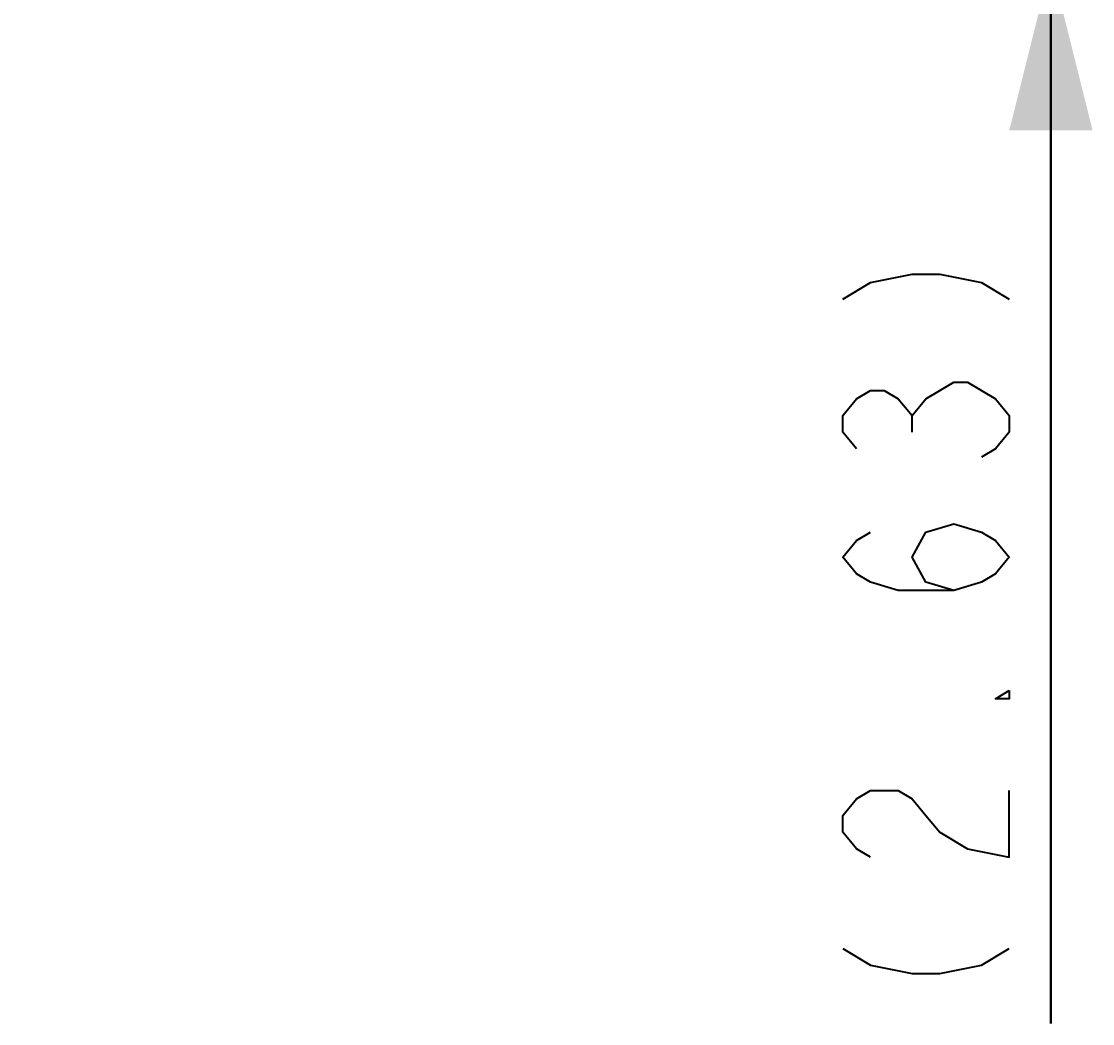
# Model space of a CAD drawing. Header units: millimetres. Extents: x 15 to 418, y 12 to 300.
# Drawn here: x 180.26 to 205.97, y 95.29 to 119.36 of the extents above; entities that cross this region are included whole.
import ezdxf

# ---------------------------------------------------------------- set-up
doc = ezdxf.new("R2010")
doc.units = ezdxf.units.MM
doc.header["$LTSCALE"] = 23.1
doc.layers.get('0').update_dxf_attribs({"linetype": 'CONTINUOUS'})
doc.styles.get("Standard").update_dxf_attribs({"font": 'txt', "width": 0.8})
doc.dimstyles.new('DIMSTYLE_1', dxfattribs={"dimtxt": 4, "dimasz": 4, "dimexe": 0.5, "dimexo": 0.0625, "dimgap": 1, "dimtad": 0, "dimtih": 1, "dimtoh": 1, "dimdsep": 46, "dimtxsty": 'Standard', "dimblk": '_FILLED', "dimblk1": '_FILLED', "dimblk2": '_FILLED', "dimcen": 0.09, "dimadec": 0, "dimazin": 0, "dimtp": 0.01, "dimtm": 0.01, "dimtfac": 1, "dimtofl": 0, "dimtmove": 0, "dimatfit": 3, "dimldrblk": '_FILLED', "dimfxl": 0, "dimtolj": 1, "dimarcsym": 0})

# ---------------------------------------------------------------- blocks, each defined once
blk = doc.blocks.new('_FILLED')
at = {"color": 0, "linetype": 'ByBlock'}
blk.add_solid([(0, 0), (-1, 0.25), (-1, -0.25)], dxfattribs=at)
blk = doc.blocks.new('*D13')
at = {"color": 2, "linetype": 'Continuous', "transparency": 16777216}
for p, q in [((204.975, 123.372), (204.975, 125.372)), ((204.975, 125.372), (204.975, 122.056)), ((180.321, 123.372), (205.475, 123.372)), ((204.975, 95.294), (204.975, 122.056)), ((181.825, 120.741), (205.475, 120.741)), ((204.975, 120.741), (204.975, 95.294))]:
    blk.add_line(p, q, dxfattribs=at)
at = {"color": 2, "linetype": 'Continuous', "transparency": 16777216, "xscale": 4, "yscale": 4, "zscale": 4}
for p, rotation in [((204.975, 123.372), 270), ((204.975, 120.741), 90)]:
    blk.add_blockref('_FILLED', p, dxfattribs=dict(at, rotation=rotation))

msp = doc.modelspace()

# ---------------------------------------------------------------- linework, layer by layer
at = {"color": 2, "linetype": 'Continuous'}
msp.add_line((201.641, 109.494), (201.641, 109.894), dxfattribs=at)
for points in [[(199.975, 112.694), (200.641, 113.094), (201.641, 113.294), (202.308, 113.294), (203.308, 113.094), (203.975, 112.694)], [(200.308, 109.094), (199.975, 109.494), (199.975, 109.894), (200.308, 110.294), (200.641, 110.494), (200.975, 110.494), (201.308, 110.294), (201.641, 109.894), (201.975, 110.294), (202.641, 110.694)], [(202.641, 110.694), (202.975, 110.694), (203.308, 110.494), (203.641, 110.294), (203.975, 109.894), (203.975, 109.494), (203.641, 109.094), (203.308, 108.894)], [(202.641, 105.694), (201.975, 105.894), (201.641, 106.494), (201.975, 107.094), (202.641, 107.294), (203.308, 107.094), (203.641, 106.894), (203.975, 106.494), (203.641, 106.094), (203.308, 105.894), (202.641, 105.694), (201.308, 105.694), (200.641, 105.894), (200.308, 106.094), (199.975, 106.494), (200.308, 106.894), (200.641, 107.094)], [(203.975, 103.294), (203.975, 103.094), (203.641, 103.094), (203.975, 103.294)], [(200.641, 99.294), (200.308, 99.494), (199.975, 99.894), (199.975, 100.294), (200.308, 100.694), (200.641, 100.894), (201.308, 100.894), (201.641, 100.694), (201.975, 100.294), (202.308, 99.894), (202.975, 99.494), (203.975, 99.294), (203.975, 100.894)], [(199.975, 97.094), (200.641, 96.694), (201.641, 96.494), (202.308, 96.494), (203.308, 96.694), (203.975, 97.094)]]:
    msp.add_lwpolyline(points, dxfattribs=at)

# ---------------------------------------------------------------- dimensions: what is measured, and where the dimension line sits
dim = msp.add_linear_dim(base=(204.975, 120.741), p1=(180.258, 123.372), p2=(181.762, 120.741), angle=270, text='(<>)', dimstyle='DIMSTYLE_1', override={"dimtad": 1, "dimtih": 0, "dimtoh": 0}, dxfattribs=at)
dim.commit()
dim.dimension.update_dxf_attribs({"geometry": '*D13', "text_midpoint": (204.975, 95.294), "dimtype": 160})

doc.saveas('drawing.dxf')
